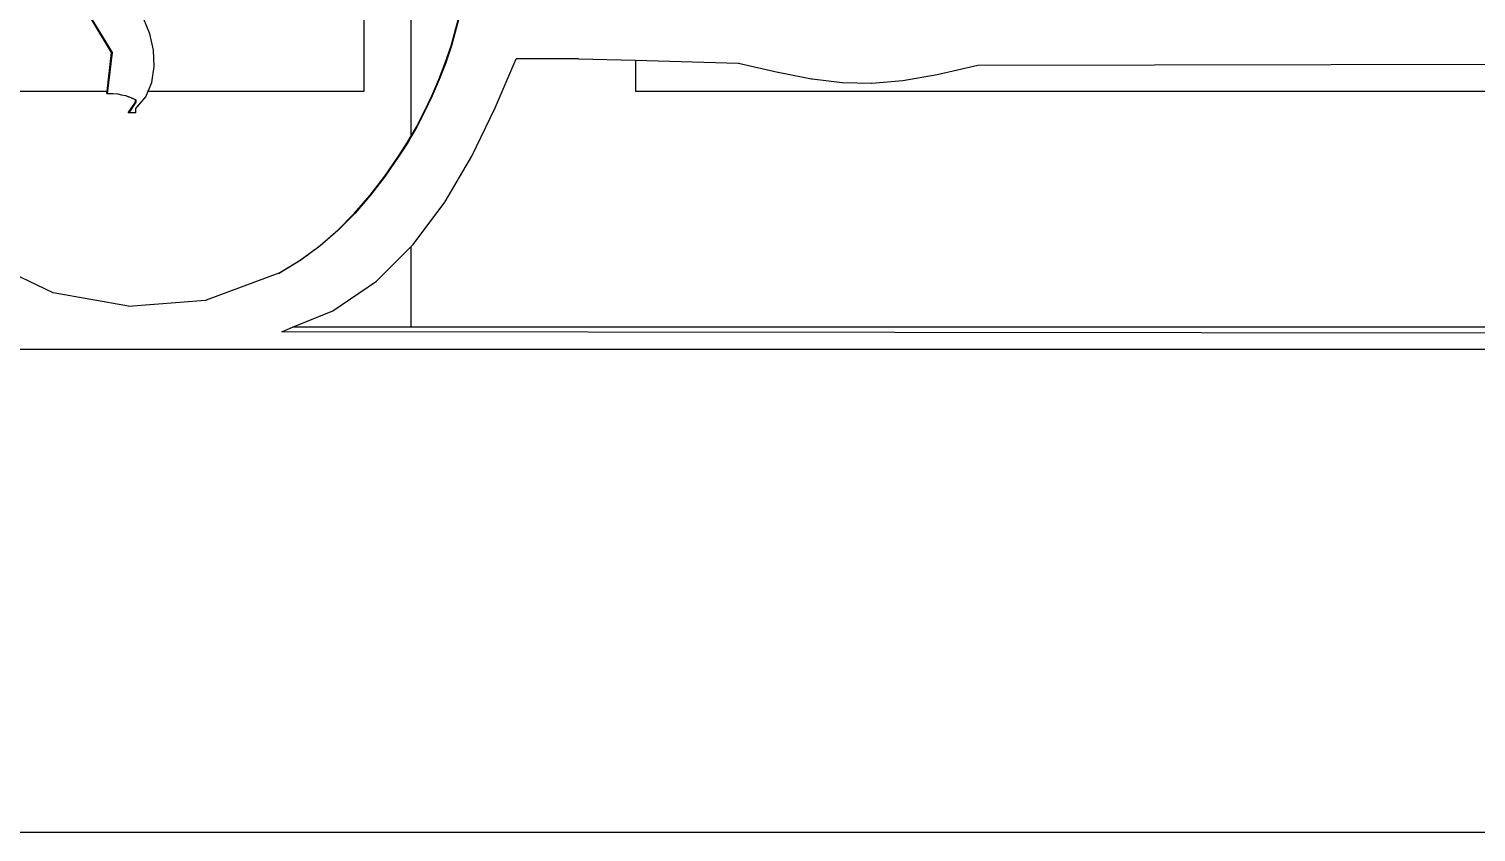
# Model space of a CAD drawing. Header units: inches. Extents: x -2812 to 9774, y -15726 to -746.
# Drawn here: x 3026.01 to 3040.47, y -9119.16 to -9111.15 of the extents above; entities that cross this region are included whole.
import ezdxf

# ---------------------------------------------------------------- set-up
doc = ezdxf.new("R2010")
doc.units = ezdxf.units.IN
doc.header["$LTSCALE"] = 17
doc.header["$MEASUREMENT"] = 0
doc.layers.add('OUTLINE', color=1, linetype='Continuous', lineweight=25)

# ---------------------------------------------------------------- blocks, each defined once
blk = doc.blocks.new('kk')
for p, q in [((-1720.193, -2519.705), (-1720.193, -2516.395)), ((-1719.728, -2516.823), (-1719.728, -2520.155)), ((-1722.717, -2519.319), (-1722.915, -2518.992)), ((-1722.91, -2518.992), (-1722.712, -2519.319)), ((-1722.335, -2519.132), (-1722.394, -2518.985)), ((-1719.325, -2519.251), (-1719.256, -2518.991)), ((-1719.252, -2518.991), (-1719.32, -2519.251)), ((-1722.299, -2519.293), (-1722.335, -2519.132)), ((-1722.762, -2519.705), (-1722.717, -2519.319)), ((-1722.712, -2519.319), (-1722.758, -2519.705)), ((-1722.717, -2519.319), (-1722.712, -2519.319)), ((-1722.292, -2519.459), (-1722.299, -2519.293)), ((-1719.384, -2519.421), (-1719.325, -2519.251)), ((-1719.32, -2519.251), (-1719.379, -2519.421)), ((-1719.325, -2519.251), (-1719.32, -2519.251)), ((-1722.316, -2519.618), (-1722.292, -2519.459)), ((-1719.449, -2519.589), (-1719.384, -2519.421)), ((-1719.379, -2519.421), (-1719.444, -2519.589)), ((-1719.384, -2519.421), (-1719.379, -2519.421)), ((-1718.885, -2519.87), (-1718.675, -2519.38)), ((-1718.054, -2519.38), (-1718.675, -2519.38)), ((-1718.054, -2519.38), (-1717.483, -2519.396)), ((-1717.483, -2519.396), (-1717.483, -2519.705)), ((-1717.483, -2519.396), (-1716.458, -2519.424)), ((-1716.458, -2519.424), (-1716.454, -2519.424)), ((-1716.454, -2519.424), (-1716.063, -2519.515)), ((-1714.47, -2519.539), (-1714.065, -2519.445)), ((-1714.065, -2519.445), (-1703.798, -2519.424)), ((-1722.352, -2519.705), (-1722.316, -2519.618)), ((-1719.519, -2519.752), (-1719.449, -2519.589)), ((-1719.444, -2519.589), (-1719.515, -2519.752)), ((-1719.449, -2519.589), (-1719.444, -2519.589)), ((-1716.063, -2519.515), (-1716.058, -2519.515)), ((-1716.058, -2519.515), (-1715.725, -2519.58)), ((-1715.725, -2519.58), (-1715.72, -2519.58)), ((-1715.72, -2519.58), (-1715.42, -2519.617)), ((-1715.42, -2519.617), (-1715.416, -2519.617)), ((-1715.416, -2519.617), (-1715.126, -2519.623)), ((-1715.126, -2519.623), (-1715.122, -2519.623)), ((-1715.122, -2519.623), (-1714.814, -2519.598)), ((-1714.814, -2519.598), (-1714.47, -2519.539)), ((-1724.437, -2519.705), (-1722.762, -2519.705)), ((-1722.765, -2519.726), (-1722.762, -2519.705)), ((-1722.765, -2519.726), (-1722.76, -2519.726)), ((-1722.762, -2519.705), (-1722.758, -2519.705)), ((-1722.758, -2519.705), (-1722.76, -2519.726)), ((-1722.76, -2519.726), (-1722.707, -2519.728)), ((-1722.707, -2519.728), (-1722.703, -2519.728)), ((-1722.703, -2519.728), (-1722.659, -2519.732)), ((-1722.659, -2519.732), (-1722.654, -2519.732)), ((-1722.654, -2519.732), (-1722.617, -2519.739)), ((-1722.617, -2519.739), (-1722.613, -2519.739)), ((-1722.613, -2519.739), (-1722.581, -2519.748)), ((-1722.581, -2519.748), (-1722.576, -2519.748)), ((-1722.576, -2519.748), (-1722.547, -2519.76)), ((-1722.547, -2519.76), (-1722.542, -2519.76)), ((-1722.513, -2519.774), (-1722.547, -2519.76)), ((-1722.542, -2519.76), (-1722.509, -2519.774)), ((-1722.513, -2519.774), (-1722.509, -2519.774)), ((-1722.478, -2519.791), (-1722.513, -2519.774)), ((-1722.509, -2519.774), (-1722.474, -2519.791)), ((-1722.478, -2519.791), (-1722.474, -2519.791)), ((-1722.478, -2519.813), (-1722.478, -2519.791)), ((-1722.474, -2519.878), (-1722.375, -2519.761)), ((-1722.474, -2519.791), (-1722.474, -2519.813)), ((-1722.375, -2519.761), (-1722.352, -2519.705)), ((-1722.352, -2519.705), (-1720.193, -2519.705)), ((-1719.595, -2519.911), (-1719.519, -2519.752)), ((-1719.515, -2519.752), (-1719.59, -2519.911)), ((-1719.519, -2519.752), (-1719.515, -2519.752)), ((-1717.483, -2519.705), (-1702.944, -2519.705)), ((-1722.55, -2519.921), (-1722.478, -2519.813)), ((-1722.545, -2519.921), (-1722.55, -2519.921)), ((-1722.474, -2519.813), (-1722.545, -2519.921)), ((-1722.474, -2519.921), (-1722.545, -2519.921)), ((-1722.478, -2519.813), (-1722.474, -2519.813)), ((-1722.474, -2519.921), (-1722.474, -2519.878)), ((-1719.675, -2520.065), (-1719.595, -2519.911)), ((-1719.59, -2519.911), (-1719.671, -2520.065)), ((-1719.595, -2519.911), (-1719.59, -2519.911)), ((-1719.12, -2520.353), (-1718.885, -2519.87)), ((-1719.671, -2520.065), (-1719.728, -2520.163)), ((-1719.728, -2520.155), (-1719.675, -2520.065)), ((-1719.675, -2520.065), (-1719.671, -2520.065)), ((-1719.851, -2520.353), (-1719.761, -2520.212)), ((-1719.756, -2520.212), (-1719.846, -2520.353)), ((-1719.761, -2520.212), (-1719.728, -2520.155)), ((-1719.761, -2520.212), (-1719.756, -2520.212)), ((-1719.728, -2520.163), (-1719.756, -2520.212)), ((-1719.728, -2520.155), (-1719.728, -2520.163)), ((-1719.989, -2520.552), (-1719.851, -2520.353)), ((-1719.846, -2520.353), (-1719.984, -2520.552)), ((-1719.851, -2520.353), (-1719.846, -2520.353)), ((-1719.389, -2520.813), (-1719.12, -2520.353)), ((-1720.135, -2520.742), (-1719.989, -2520.552)), ((-1719.984, -2520.552), (-1720.13, -2520.742)), ((-1719.989, -2520.552), (-1719.984, -2520.552)), ((-1720.29, -2520.922), (-1720.135, -2520.742)), ((-1720.13, -2520.742), (-1720.285, -2520.922)), ((-1720.135, -2520.742), (-1720.13, -2520.742)), ((-1720.456, -2521.091), (-1720.29, -2520.922)), ((-1720.285, -2520.922), (-1720.452, -2521.091)), ((-1720.29, -2520.922), (-1720.285, -2520.922)), ((-1719.703, -2521.234), (-1719.389, -2520.813)), ((-1720.637, -2521.248), (-1720.456, -2521.091)), ((-1720.452, -2521.091), (-1720.632, -2521.248)), ((-1720.456, -2521.091), (-1720.452, -2521.091)), ((-1719.728, -2521.259), (-1719.703, -2521.234)), ((-1720.832, -2521.392), (-1720.637, -2521.248)), ((-1720.632, -2521.248), (-1720.827, -2521.392)), ((-1720.637, -2521.248), (-1720.632, -2521.248)), ((-1720.072, -2521.601), (-1719.728, -2521.259)), ((-1719.728, -2521.259), (-1719.728, -2522.061)), ((-1723.301, -2521.716), (-1723.965, -2521.399)), ((-1721.045, -2521.521), (-1721.773, -2521.79)), ((-1721.045, -2521.521), (-1720.832, -2521.392)), ((-1721.045, -2521.521), (-1721.04, -2521.521)), ((-1720.827, -2521.392), (-1721.04, -2521.521)), ((-1720.832, -2521.392), (-1720.827, -2521.392)), ((-1720.506, -2521.896), (-1720.072, -2521.601)), ((-1722.549, -2521.85), (-1723.301, -2521.716)), ((-1722.549, -2521.85), (-1721.778, -2521.79)), ((-1721.778, -2521.79), (-1721.773, -2521.79)), ((-1720.911, -2522.061), (-1720.506, -2521.896)), ((-1721.016, -2522.105), (-1720.911, -2522.061)), ((-1703.44, -2522.126), (-1721.016, -2522.105)), ((-1719.728, -2522.061), (-1720.911, -2522.061)), ((-1703.5, -2522.061), (-1719.728, -2522.061)), ((-1690.679, -2522.283), (-1723.644, -2522.283))]:
    blk.add_line(p, q)

msp = doc.modelspace()

# ---------------------------------------------------------------- linework, layer by layer
at = {"layer": 'OUTLINE'}
msp.add_line((2990.555, -9119.163), (3156.018, -9119.163), dxfattribs=at)

# ---------------------------------------------------------------- block references
msp.add_blockref('kk', (4749.555, -6592.063), dxfattribs=at)

doc.saveas('drawing.dxf')
